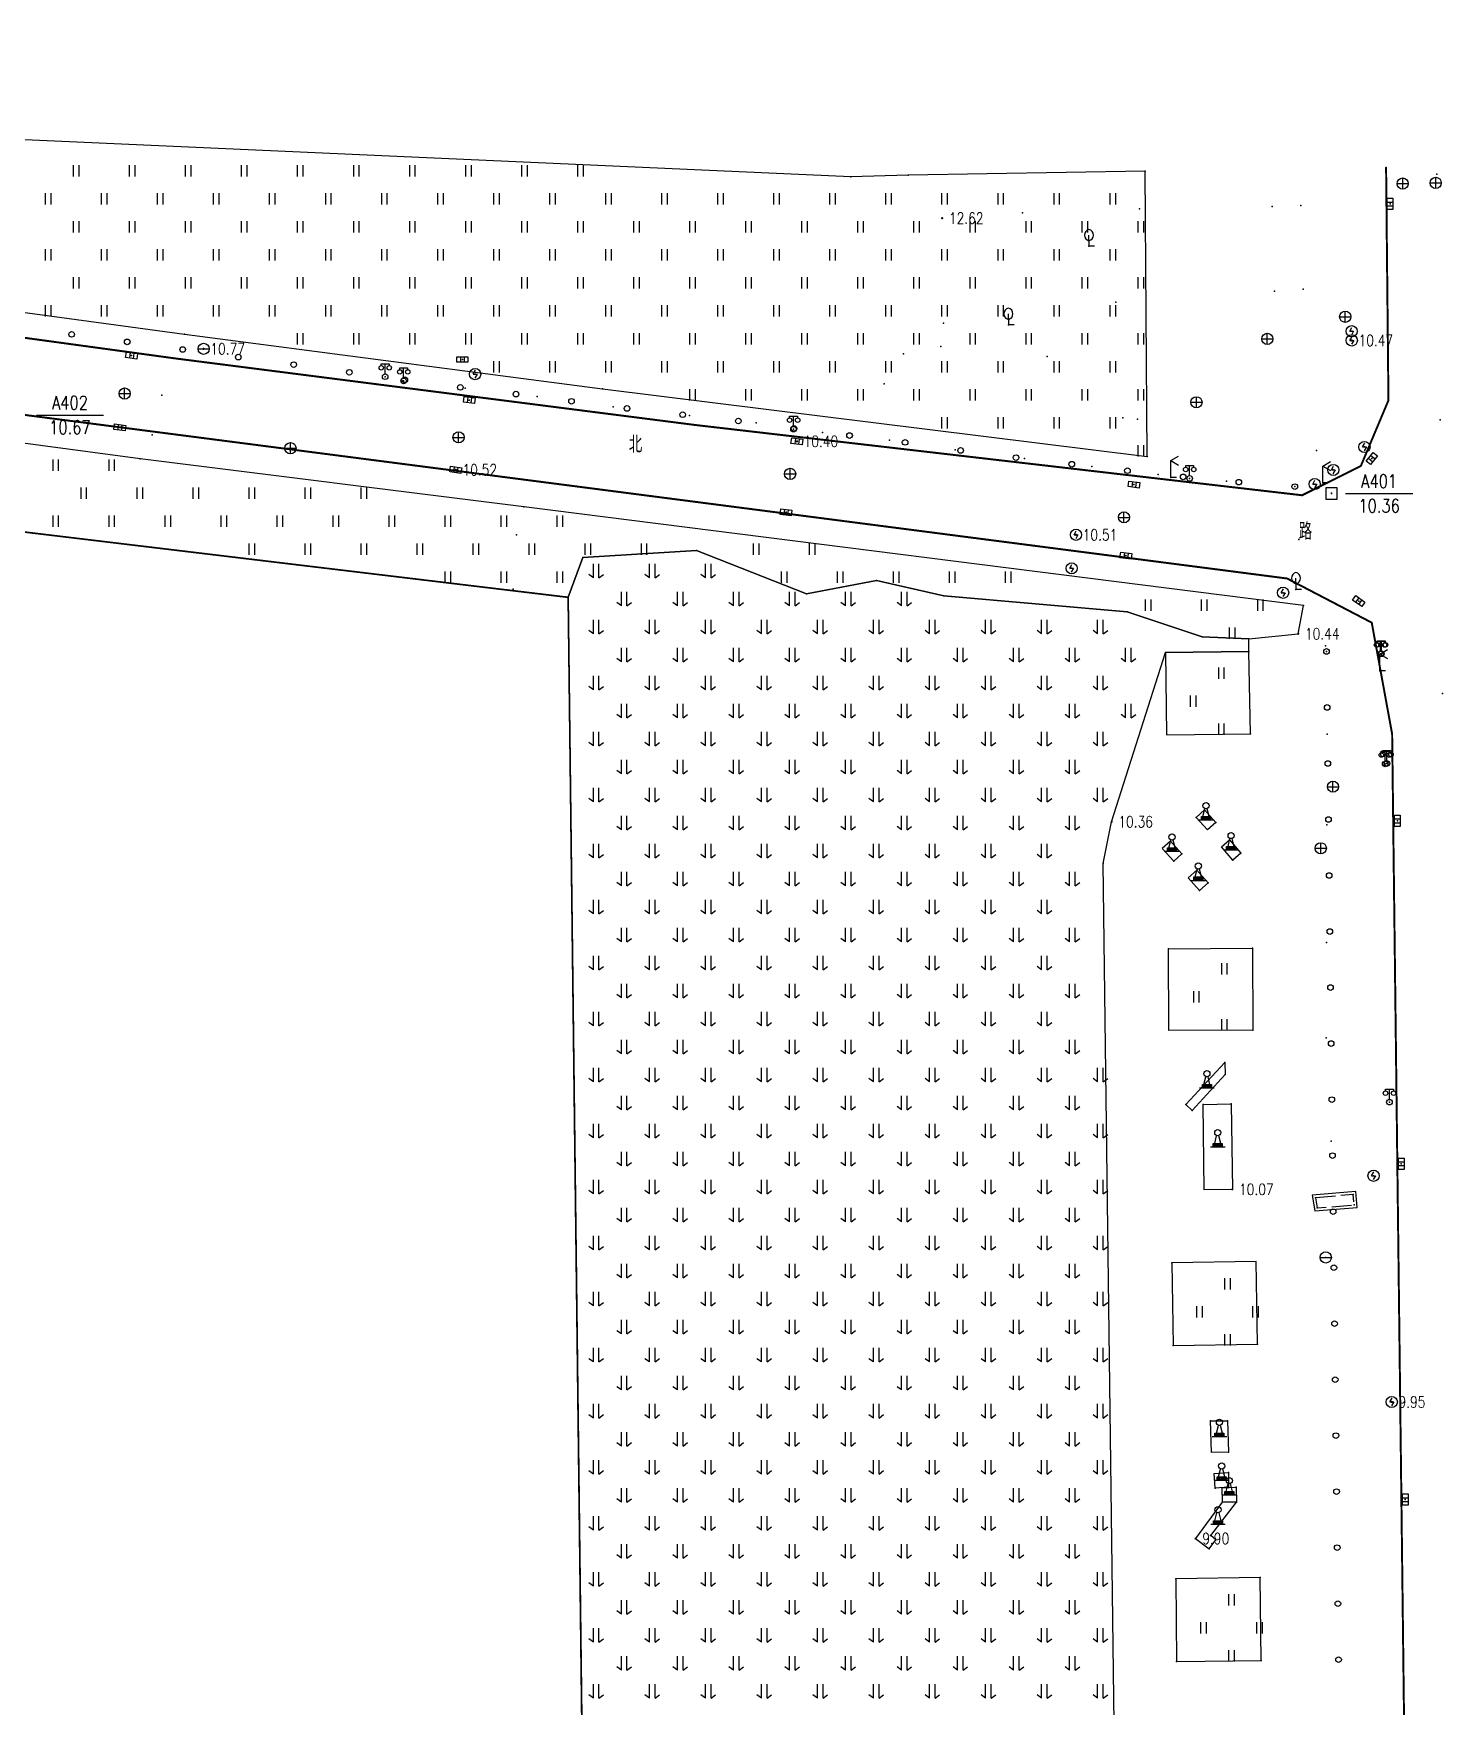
# Model space of a CAD drawing. Extents: x 940 to 2162, y 608 to 1562.
# Drawn here: x 1086.6 to 1212.4, y 1312.8 to 1462.2 of the extents above; entities that cross this region are included whole.
import ezdxf
from ezdxf.enums import TextEntityAlignment as Align

# ---------------------------------------------------------------- set-up
doc = ezdxf.new("R2010")
doc.units = 0
doc.header["$LTSCALE"] = 0.5
doc.header["$PDSIZE"] = 0.2
for name, pattern in [('7341', [2, 1e-10, 2]), ('7343', [2, 1e-10, 2]), ('X16', [4.5, 3.5, -1])]:
    doc.linetypes.add(name, pattern=pattern)
doc.layers.get('0').update_dxf_attribs({"linetype": 'CONTINUOUS'})
for name, color, linetype in [('DLDW', 11, 'CONTINUOUS'), ('DLSS', 4, 'CONTINUOUS'), ('GCD', 1, 'CONTINUOUS'), ('GXYZ', 2, 'CONTINUOUS'), ('JMD', 6, 'CONTINUOUS'), ('KZD', 1, 'CONTINUOUS'), ('ZBTZ', 3, 'CONTINUOUS'), ('ZDH', 1, 'CONTINUOUS')]:
    doc.layers.add(name, color=color, linetype=linetype)
doc.styles.add('HZ', font='rs.shx', dxfattribs={"width": 0.8, "bigfont": 'hztxt.shx'})
doc.linetypes.add('1161', pattern='A,0,[149,AAA.SHX,S=0.15,R=0,X=0,Y=0],-1.6', length=1.6)
doc.linetypes.add('443', pattern='A,5,[169,AAA.SHX,S=0.83,R=0,X=0,Y=0],5', length=10)

# ---------------------------------------------------------------- blocks, each defined once
blk = doc.blocks.new('gc097')
for p, q in [((-0.7, 2), (-0.7, 2.3)), ((-0.7, 2.3), (0.7, 2.3)), ((0, 0.5), (0, 2.3)), ((0.7, 2.3), (0.7, 2))]:
    blk.add_line(p, q)
for centre, radius in [((-0.7, 1.6), 0.4), ((0, 0), 0.5), ((0.73, 1.6), 0.4)]:
    blk.add_circle(centre, radius)
blk = doc.blocks.new('gc143')
for p, q in [((0, 1), (0, 2)), ((0, 1), (0, 0)), ((1, 0), (0, 0))]:
    blk.add_line(p, q)
for centre, start, end in [((0.225, 2), 102.68038, 257.31962), ((-0.225, 2), 282.68038, 77.31962)]:
    blk.add_arc(centre, 1.025, start, end)
blk = doc.blocks.new('gc052')
for p, q in [((0, 3), (1.39, 3.8)), ((0, 3), (1.39, 2.2)), ((0, 0), (0, 3)), ((1, 0), (0, 0))]:
    blk.add_line(p, q)
blk = doc.blocks.new('gc042')
blk.add_line((-1, 0), (1, 0))
blk.add_circle((0, 0), 1)
blk = doc.blocks.new('gc041')
for p, q in [((-1, 0.5), (1, 0.5)), ((-1, -0.5), (-1, 0.5)), ((-0.33, 0.5), (-0.33, -0.5)), ((0.33, 0.5), (0.33, -0.5)), ((1, 0.5), (1, -0.5)), ((1, -0.5), (-1, -0.5))]:
    blk.add_line(p, q)
blk = doc.blocks.new('gc043')
for p, q in [((-1, 0), (1, 0)), ((0, -1), (0, 1))]:
    blk.add_line(p, q)
blk.add_circle((0, 0), 1)
blk = doc.blocks.new('gc050')
for p, q in [((-0.35, 0), (0.05, 0.69)), ((-0.35, 0), (0.35, 0)), ((0.35, 0), (-0.06, -0.69))]:
    blk.add_line(p, q)
blk.add_circle((0, 0), 1)
blk = doc.blocks.new('gc170')
at = {"linetype": 'Continuous'}
blk.add_circle((0, 0), 0.5, dxfattribs=at)
blk = doc.blocks.new('GC200')
at = {"linetype": 'Continuous', "const_width": 0.2, "flags": 128}
blk.add_lwpolyline([(-0.1, 0, 1), (0.1, 0, 1)], format="xyb", close=True, dxfattribs=at)
blk = doc.blocks.new('gc323')
at = {"flags": 128}
for points in [[(-0.5, 0), (-0.5, 2)], [(0.5, 0), (0.5, 2)]]:
    blk.add_lwpolyline(points, dxfattribs=at)
blk = doc.blocks.new('gc212')
for p, q in [((-0.5, 0), (-1.31, 0.59)), ((-0.5, 0), (-0.5, 2.5)), ((0.5, 0), (0.5, 2.5)), ((0.5, 0), (1.3, 0.6))]:
    blk.add_line(p, q)
blk = doc.blocks.new('*U46')
at = {"linetype": 'Continuous'}
for points in [[(0, 0.3), (0.8, 0.6), (-0.8, 0.6)], [(0, 0.3), (-0.8, 0.6), (-0.8, 0)], [(0, 0.3), (-0.8, 0), (0.8, 0)], [(0, 0.3), (0.8, 0), (0.8, 0.6)]]:
    blk.add_solid(points, dxfattribs=at)
blk = doc.blocks.new('gc107')
for points in [[(-1.3, 0), (-0.8, 0), (0.8, 0), (1.3, 0)], [(-0.8, 0), (-0.8, 0.6), (0.8, 0.6), (0.8, 0)], [(-0.55, 0.6), (-0.2, 2)], [(0.55, 0.6), (0.2, 2)]]:
    blk.add_lwpolyline(points)
blk.add_circle((0, 2.55), 0.55)
at = {"linetype": 'Continuous'}
blk.add_blockref('*U46', (0, 0), dxfattribs=at)
blk = doc.blocks.new('gc261')
blk.add_lwpolyline([(-1, -1), (1, -1), (1, 1), (-1, 1)], close=True)
blk.add_point((0, 0))

msp = doc.modelspace()

# ---------------------------------------------------------------- linework, layer by layer
at = {"layer": 'DLDW', "linetype": 'Continuous', "flags": 128}
for points, elevation in [([(1190.38, 1392.21), (1191.12, 1392.88), (1192.12, 1391.74), (1191.37, 1391.09)], 10.33), ([(1188.37, 1388.3), (1189.1, 1388.97), (1188.08, 1390.09), (1187.35, 1389.42)], 9.46), ([(1193.34, 1390.22), (1194.37, 1389.02), (1193.65, 1388.4), (1192.62, 1389.59)], 10.3), ([(1191.45, 1386.36), (1190.68, 1385.68), (1189.67, 1386.82), (1190.44, 1387.5)], 10.27), ([(1192.92, 1370.32), (1192.95, 1369.26), (1190.01, 1366.05), (1189.44, 1366.59)], 10.14), ([(1190.99, 1366.58), (1193.5, 1366.63), (1193.6, 1359.01), (1191.1, 1358.97)], 10.11), ([(1191.65, 1338.35), (1193.17, 1338.34), (1193.25, 1335.56), (1191.73, 1335.52)], 9.95), ([(1193.25, 1333.74), (1193.27, 1332.43), (1192.08, 1332.35), (1191.98, 1333.65)], 9.93), ([(1192.7, 1332.37), (1193.95, 1332.43), (1193.96, 1331.1), (1192.71, 1331.09)], 9.95), ([(1193.96, 1331.1), (1192.7, 1331.1), (1190.32, 1327.84), (1191.53, 1326.91), (1192.14, 1327.74), (1191.67, 1328.1), (1193.96, 1331.1)], 9.91)]:
    msp.add_lwpolyline(points, close=True, dxfattribs=dict(at, elevation=elevation))
at = {"layer": 'DLSS', "linetype": 'Continuous', "const_width": 0.175, "flags": 128}
msp.add_lwpolyline([(975.39, 1453.44), (1020.8, 1443.92), (1099.29, 1433.17), (1145.69, 1427.23), (1199.83, 1420.96), (1205.07, 1423.58), (1207.53, 1429.43), (1207.32, 1450.23)], dxfattribs=at)
at = {"layer": 'DLSS', "linetype": 'Continuous', "const_width": 0.175, "elevation": 8.66, "flags": 128}
msp.add_lwpolyline([(1194.7, 1204.02), (1201.52, 1204.92), (1205.21, 1207.04), (1207.44, 1209.31), (1209.56, 1213.6), (1210.06, 1217.59), (1207.86, 1399.65), (1206.04, 1409.59), (1198.49, 1413.53), (1019.16, 1436.77), (975.6, 1446.48)], dxfattribs=at)
at = {"layer": 'GXYZ', "linetype": '7343', "elevation": 10.07, "flags": 128}
msp.add_lwpolyline([(1200.72, 1358.49), (1200.95, 1357.08), (1204.74, 1357.39), (1204.61, 1358.81)], close=True, dxfattribs=at)
at = {"layer": 'GXYZ', "linetype": '7341', "elevation": 10.07, "flags": 128}
msp.add_lwpolyline([(1200.72, 1358.49), (1200.95, 1357.08), (1204.74, 1357.39), (1204.61, 1358.81)], close=True, dxfattribs=at)
at = {"layer": 'GXYZ', "linetype": 'X16', "elevation": 10.07, "flags": 128}
msp.add_lwpolyline([(1201.01, 1358.26), (1201.16, 1357.35), (1204.46, 1357.62), (1204.38, 1358.54)], close=True, dxfattribs=at)
at = {"layer": 'JMD', "linetype": '443', "const_width": 0.15, "flags": 128}
msp.add_lwpolyline([(1018.61, 1422.27), (1081.65, 1415.28), (1081.96, 1418.14), (1134.33, 1411.85), (1135.6, 1306.95), (1135.12, 1302.93), (1134.5, 1295.97), (1134.46, 1294.15), (1134.38, 1289.02), (1013.46, 1281.42), (1013.74, 1298.84), (1014.26, 1308.48), (1011.58, 1356.14), (1013.26, 1381.34), (1018.61, 1422.27)], close=True, dxfattribs=at)
at = {"layer": 'KZD', "linetype": 'Continuous'}
for p, q in [((1086.87, 1428.12), (1092.87, 1428.12)), ((1203.7, 1421.12), (1209.7, 1421.12))]:
    msp.add_line(p, q, dxfattribs=at)
at = {"layer": 'ZBTZ', "linetype": '1161', "flags": 128}
msp.add_lwpolyline([(975.44, 1455.93), (1020.79, 1446.1), (1100.1, 1435.34), (1137.39, 1430.45), (1186.01, 1424.42), (1185.83, 1449.9), (1164.66, 1449.52), (1159.55, 1449.37), (1041.31, 1454.68), (1021.75, 1456.03), (999.78, 1459.04), (976.8, 1462.18)], close=True, dxfattribs=at)
for points, elevation in [([(1195.06, 1408.15), (1199.48, 1408.6), (1199.96, 1411.13), (1130.38, 1419.93), (1096.14, 1424.2), (1020.28, 1434.36), (1018.61, 1422.27), (1081.65, 1415.28), (1081.96, 1418.14), (1134.33, 1411.85), (1135.64, 1415.4), (1145.79, 1416.02), (1155.59, 1412.15), (1161.85, 1413.34), (1167.86, 1411.98), (1184.2, 1410.57), (1190.9, 1408.33)], 10.43), ([(1195.23, 1399.66), (1195.07, 1407.02), (1187.63, 1406.93), (1187.71, 1399.58)], 10.41), ([(1187.9, 1380.49), (1195.41, 1380.53), (1195.43, 1373.22), (1187.93, 1373.2)], 10.22), ([(1188.19, 1352.45), (1188.31, 1345.07), (1195.84, 1345.18), (1195.73, 1352.57)], 10.03), ([(1188.55, 1324.23), (1188.63, 1316.87), (1196.16, 1316.96), (1196.08, 1324.35)], 9.89)]:
    msp.add_lwpolyline(points, close=True, dxfattribs=dict(at, elevation=elevation))
at = {"layer": 'ZBTZ', "linetype": 'Continuous', "elevation": 10.43, "flags": 128}
msp.add_lwpolyline([(1195.06, 1408.15), (1190.9, 1408.33), (1184.2, 1410.57), (1167.86, 1411.98), (1161.85, 1413.34), (1155.59, 1412.15), (1145.79, 1416.02), (1135.64, 1415.4), (1134.33, 1411.85), (1135.6, 1306.95), (1151.52, 1304.44), (1156.92, 1303.17), (1166.73, 1299.69), (1183.32, 1286.1), (1183.08, 1308.97), (1182.08, 1388.1), (1182.83, 1391.82), (1187.63, 1406.93), (1195.07, 1407.02), (1195.06, 1408.15)], close=True, dxfattribs=at)
at = {"layer": 'ZDH', "linetype": 'Continuous'}
for p in [(1207.32, 1450.23, 10.33), (1159.55, 1449.37, 15.89), (1164.66, 1449.52, 14.06), (1185.83, 1449.9, 10.7), (1208.8, 1448.78, 10.35), (1211.75, 1448.84, 10.35), (1211.85, 1449.62, 10.38), (1167.71, 1445.69, 12.62), (1174.87, 1446.17, 10.92), (1185.31, 1446.52, 10.71), (1197.16, 1446.74, 10.5), (1199.7, 1446.82, 10.51), (1207.67, 1446.97, 10.32), (1180.8, 1443.18, 10.88), (1183.19, 1438.2, 10.76), (1197.35, 1439.19, 10.53), (1199.92, 1439.36, 10.49), (1203.67, 1436.89, 10.48), (1100.1, 1435.34, 10.77), (1167.82, 1436.33, 11.06), (1173.62, 1436.16, 11.55), (1204.25, 1435.6, 10.48), (1101.8, 1434.03, 10.77), (1167.59, 1434.23, 11.11), (1196.72, 1434.92, 10.56), (1204.26, 1434.78, 10.47), (1095.37, 1433.43, 10.61), (1099.29, 1433.17, 10.62), (1124.89, 1433.08, 10.66), (1164.24, 1433.57, 11.16), (1177.09, 1433.34, 10.77), (1118, 1431.54, 10.78), (1119.65, 1431.17, 10.69), (1126.03, 1431.77, 10.69), (1162.54, 1430.9, 10.56), (1094.75, 1430.04, 10.68), (1098.08, 1429.88, 10.68), (1125.13, 1430.53, 10.67), (1125.51, 1429.46, 10.51), (1131.57, 1429.77, 10.66), (1137.39, 1430.45, 10.62), (1190.4, 1429.26, 10.6), (1207.53, 1429.43, 10.31), (1138.35, 1428.85, 9.7), (1145.15, 1428.09, 9.56), (1183.84, 1427.88, 10.64), (1185.15, 1427.74, 10.57), (1212.14, 1427.7, 10.44), (1094.32, 1427.01, 10.61), (1097.22, 1426.34, 10.62), (1124.55, 1426.13, 10.56), (1145.69, 1427.23, 10.44), (1151.1, 1427.42, 10.6), (1154.44, 1426.86, 10.58), (1157.04, 1426.57, 9.64), (1109.55, 1425.16, 10.67), (1154.74, 1425.77, 10.4), (1163.02, 1425.88, 10.56), (1168.88, 1425.02, 10.57), (1201.12, 1424.97, 10.49), (1205.39, 1425.27, 10.36), (1096.14, 1424.2, 10.74), (1124.3, 1423.23, 10.52), (1175.05, 1424.23, 10.53), (1181.06, 1423.52, 10.55), (1186.01, 1424.42, 10.53), (1202.61, 1423.22, 10.51), (1205.07, 1423.58, 10.27), (1206.04, 1424.24, 10.31), (1154.14, 1422.87, 10.46), (1184.82, 1421.92, 10.37), (1186.99, 1422.82, 9.4), (1188.11, 1422.56, 10.59), (1189.79, 1422.46, 10.53), (1193.09, 1422.21, 10.54), (1199.17, 1421.73, 10.55), (1200.95, 1421.96, 10.52), (1201.67, 1422.07, 10.52), (1199.83, 1420.96, 10.37), (1202.45, 1421.14, -20.46), (1202.45, 1421.12, 10.35), (1130.38, 1419.93, 10.64), (1153.77, 1419.44, 10.41), (1183.93, 1418.99, 10.39), (1129.72, 1417.42, 10.85), (1179.65, 1417.43, 10.51), (1145.79, 1416.02, 10.75), (1199.52, 1417, 10.38), (1135.64, 1415.4, 11.15), (1179.26, 1414.44, 10.54), (1184.1, 1415.57, 10.34), (1161.85, 1413.34, 10.91), (1198.49, 1413.53, 10.32), (1129.41, 1412.58, 11.35), (1134.33, 1411.85, 11.23), (1155.59, 1412.15, 11.12), (1167.86, 1411.98, 11.11), (1198.13, 1412.26, 10.49), (1199.28, 1412.56, 10.45), (1204.88, 1411.52, 10.3), (1184.2, 1410.57, 10.61), (1199.96, 1411.13, 10.43), (1190.9, 1408.33, 10.48), (1199.48, 1408.6, 10.44), (1206.04, 1409.59, 10.32), (1187.63, 1406.93, 10.48), (1195.06, 1408.15, 10.48), (1195.07, 1407.02, 10.47), (1201.92, 1407.52, 10.45), (1202, 1407.02, 10.46), (1206.82, 1406.8, 10.44), (1206.9, 1406.81, 10.43), (1206.76, 1405.28, 10.44), (1212.36, 1403.27, 10.34), (1195.23, 1399.66, 10.41), (1202.06, 1399.63, 10.36), (1207.86, 1399.65, 10.23), (1207.24, 1396.98, 10.32), (1207.39, 1397.02, 10.35), (1202.58, 1394.95, 10.45), (1182.83, 1391.82, 10.36), (1190.38, 1392.21, 10.33), (1191.12, 1392.88, 10.34), (1208.33, 1391.9, 10.14), (1192.12, 1391.74, 10.32), (1202.03, 1391.53, 10.32), (1189.1, 1388.97, 10.3), (1193.34, 1390.22, 10.3), (1194.37, 1389.02, 10.27), (1201.49, 1389.45, 10.32), (1182.08, 1388.1, 10.3), (1188.37, 1388.3, 9.46), (1193.65, 1388.4, 10.27), (1191.45, 1386.36, 10.27), (1190.68, 1385.68, 10.27), (1187.9, 1380.49, 10.22), (1195.41, 1380.53, 10.21), (1202.01, 1381.05, 10.25), (1195.43, 1373.22, 10.19), (1201.98, 1372.54, 10.2), (1192.92, 1370.32, 10.14), (1192.95, 1369.26, 10.12), (1189.44, 1366.59, 10.09), (1190.99, 1366.58, 10.11), (1193.5, 1366.63, 10.12), (1207.62, 1366.79, 10.08), (1190.01, 1366.05, 10.09), (1202.41, 1363.32, 10.11), (1208.67, 1361.29, 9.94), (1193.6, 1359.01, 10.07), (1206.2, 1360.22, 10.09), (1201.01, 1358.26, 10.07), (1204.38, 1358.54, 10.05), (1204.46, 1357.62, 10.03), (1201.16, 1357.35, 10.06), (1188.19, 1352.45, 10.03), (1201.94, 1352.93, 10.05), (1188.31, 1345.07, 10.01), (1195.84, 1345.18, 9.99), (1207.83, 1340.03, 9.95), (1191.65, 1338.35, 9.95), (1193.17, 1338.34, 9.96), (1193.25, 1335.56, 9.94), (1193.25, 1333.74, 9.93), (1192.08, 1332.35, 9.91), (1192.7, 1332.37, 9.95), (1193.27, 1332.43, 9.94), (1193.95, 1332.43, 9.92), (1193.96, 1331.1, 9.91), (1209.03, 1331.32, 9.73), (1190.32, 1327.84, 9.9), (1191.66, 1328.11, 9.88), (1191.67, 1328.1, 9.88), (1192.14, 1327.74, 9.9), (1191.53, 1326.91, 9.9), (1188.55, 1324.23, 9.89), (1196.08, 1324.35, 9.89), (1188.63, 1316.87, 9.87), (1196.16, 1316.96, 9.88)]:
    msp.add_point(p, dxfattribs=at)

# ---------------------------------------------------------------- block references
at = {"layer": 'DLDW', "linetype": 'Continuous', "xscale": 0.5, "yscale": 0.5}
for name, p in [('gc097', (1118, 1431.54, 10.78)), ('gc097', (1119.65, 1431.17, 10.69)), ('gc097', (1154.44, 1426.86, 10.58)), ('gc097', (1189.79, 1422.46, 10.53)), ('gc097', (1206.82, 1406.8, 10.44)), ('gc097', (1206.9, 1406.81, 10.43)), ('gc097', (1207.24, 1396.98, 10.32)), ('gc097', (1207.39, 1397.02, 10.35)), ('gc107', (1191.25, 1391.98)), ('gc107', (1188.22, 1389.19)), ('gc107', (1193.49, 1389.31)), ('gc107', (1190.56, 1386.59)), ('gc107', (1191.33, 1368.06)), ('gc097', (1207.62, 1366.79, 10.08)), ('gc107', (1192.3, 1362.8)), ('gc107', (1192.45, 1336.94)), ('gc107', (1192.65, 1333.04)), ('gc107', (1193.33, 1331.74)), ('gc107', (1192.32, 1329.13))]:
    msp.add_blockref(name, p, dxfattribs=at)
at = {"layer": 'DLSS', "linetype": 'Continuous', "xscale": 0.5, "yscale": 0.5}
for p in [(1188.11, 1422.56, 10.59), (1201.67, 1422.07, 10.52), (1206.76, 1405.28, 10.44)]:
    msp.add_blockref('gc052', p, dxfattribs=at)
at = {"layer": 'GCD', "linetype": 'Continuous'}
ref = msp.add_blockref('GC200', (1167.71, 1445.69, 12.62), dxfattribs=dict(at, xscale=0.5, yscale=0.5, zscale=0.5))
ref.add_attrib('height', '12.62', dxfattribs={"linetype": 'Continuous', "height": 1, "style": 'HZ', "width": 0.8}).set_placement((1168.31, 1445.69, 12.62), align=Align.MIDDLE_LEFT)
ref = msp.add_blockref('GC200', (1204.26, 1434.78, 10.47), dxfattribs=dict(at, xscale=0.5, yscale=0.5, zscale=0.5))
ref.add_attrib('height', '10.47', dxfattribs={"linetype": 'Continuous', "height": 1, "style": 'HZ', "width": 0.8}).set_placement((1204.86, 1434.78, 10.47), align=Align.MIDDLE_LEFT)
ref = msp.add_blockref('GC200', (1101.8, 1434.03, 10.77), dxfattribs=dict(at, xscale=0.5, yscale=0.5, zscale=0.5))
ref.add_attrib('height', '10.77', dxfattribs={"linetype": 'Continuous', "height": 1, "style": 'HZ', "width": 0.8}).set_placement((1102.4, 1434.03, 10.77), align=Align.MIDDLE_LEFT)
ref = msp.add_blockref('GC200', (1154.74, 1425.77, 10.4), dxfattribs=dict(at, xscale=0.5, yscale=0.5, zscale=0.5))
ref.add_attrib('height', '10.40', dxfattribs={"linetype": 'Continuous', "height": 1, "style": 'HZ', "width": 0.8}).set_placement((1155.34, 1425.77, 10.4), align=Align.MIDDLE_LEFT)
ref = msp.add_blockref('GC200', (1124.3, 1423.23, 10.52), dxfattribs=dict(at, xscale=0.5, yscale=0.5, zscale=0.5))
ref.add_attrib('height', '10.52', dxfattribs={"linetype": 'Continuous', "height": 1, "style": 'HZ', "width": 0.8}).set_placement((1124.9, 1423.23, 10.52), align=Align.MIDDLE_LEFT)
ref = msp.add_blockref('GC200', (1179.65, 1417.43, 10.51), dxfattribs=dict(at, xscale=0.5, yscale=0.5, zscale=0.5))
ref.add_attrib('height', '10.51', dxfattribs={"linetype": 'Continuous', "height": 1, "style": 'HZ', "width": 0.8}).set_placement((1180.25, 1417.43, 10.51), align=Align.MIDDLE_LEFT)
ref = msp.add_blockref('GC200', (1199.48, 1408.6, 10.44), dxfattribs=dict(at, xscale=0.5, yscale=0.5, zscale=0.5))
ref.add_attrib('height', '10.44', dxfattribs={"linetype": 'Continuous', "height": 1, "style": 'HZ', "width": 0.8}).set_placement((1200.08, 1408.6, 10.44), align=Align.MIDDLE_LEFT)
ref = msp.add_blockref('GC200', (1182.83, 1391.82, 10.36), dxfattribs=dict(at, xscale=0.5, yscale=0.5, zscale=0.5))
ref.add_attrib('height', '10.36', dxfattribs={"linetype": 'Continuous', "height": 1, "style": 'HZ', "width": 0.8}).set_placement((1183.43, 1391.82, 10.36), align=Align.MIDDLE_LEFT)
ref = msp.add_blockref('GC200', (1193.6, 1359.01, 10.07), dxfattribs=dict(at, xscale=0.5, yscale=0.5, zscale=0.5))
ref.add_attrib('height', '10.07', dxfattribs={"linetype": 'Continuous', "height": 1, "style": 'HZ', "width": 0.8}).set_placement((1194.2, 1359.01, 10.07), align=Align.MIDDLE_LEFT)
ref = msp.add_blockref('GC200', (1207.83, 1340.03, 9.95), dxfattribs=dict(at, xscale=0.5, yscale=0.5, zscale=0.5))
ref.add_attrib('height', '9.95', dxfattribs={"linetype": 'Continuous', "height": 1, "style": 'HZ', "width": 0.8}).set_placement((1208.43, 1340.03, 9.95), align=Align.MIDDLE_LEFT)
ref = msp.add_blockref('GC200', (1190.32, 1327.84, 9.9), dxfattribs=dict(at, xscale=0.5, yscale=0.5, zscale=0.5))
ref.add_attrib('height', '9.90', dxfattribs={"linetype": 'Continuous', "height": 1, "style": 'HZ', "width": 0.8}).set_placement((1190.92, 1327.84, 9.9), align=Align.MIDDLE_LEFT)
at = {"layer": 'GXYZ', "linetype": 'Continuous', "xscale": 0.5, "yscale": 0.5}
for name, p in [('gc043', (1208.8, 1448.78, 10.35)), ('gc043', (1211.75, 1448.84, 10.35)), ('gc043', (1203.67, 1436.89, 10.48)), ('gc043', (1196.72, 1434.92, 10.56)), ('gc050', (1204.25, 1435.6, 10.48)), ('gc050', (1204.26, 1434.78, 10.47)), ('gc042', (1101.8, 1434.03, 10.77)), ('gc041', (1124.89, 1433.08, 10.66)), ('gc050', (1126.03, 1431.77, 10.69)), ('gc043', (1094.75, 1430.04, 10.68)), ('gc043', (1190.4, 1429.26, 10.6)), ('gc043', (1124.55, 1426.13, 10.56)), ('gc043', (1109.55, 1425.16, 10.67)), ('gc050', (1205.39, 1425.27, 10.36)), ('gc043', (1154.14, 1422.87, 10.46)), ('gc050', (1202.61, 1423.22, 10.51)), ('gc050', (1200.95, 1421.96, 10.52)), ('gc043', (1183.93, 1418.99, 10.39)), ('gc050', (1179.65, 1417.43, 10.51)), ('gc050', (1179.26, 1414.44, 10.54)), ('gc050', (1198.13, 1412.26, 10.49)), ('gc043', (1202.58, 1394.95, 10.45)), ('gc043', (1201.49, 1389.45, 10.32)), ('gc050', (1206.2, 1360.22, 10.09)), ('gc042', (1201.94, 1352.93, 10.05)), ('gc050', (1207.83, 1340.03, 9.95))]:
    msp.add_blockref(name, p, dxfattribs=at)
at = {"layer": 'GXYZ', "linetype": 'Continuous'}
for p, xscale, yscale, rotation in [((1207.67, 1446.97, 10.32), 0.5, 0.5, 90), ((1095.37, 1433.43, 10.61), 0.5000000000000068, 0.5000000000000068, 352.4825611762869), ((1125.51, 1429.46, 10.51), 0.5000000000000068, 0.5000000000000068, 352.4825611762869), ((1094.32, 1427.01, 10.61), 0.5000000000000068, 0.5000000000000068, 352.4825611762869), ((1154.74, 1425.77, 10.4), 0.5000000000000068, 0.5000000000000068, 352.4825611762869), ((1206.04, 1424.24, 10.31), 0.4999999999999409, 0.4999999999999217, 51.8435761895675), ((1124.3, 1423.23, 10.52), 0.5000000000000068, 0.5000000000000068, 352.4825611762869), ((1184.82, 1421.92, 10.37), 0.5000000000000068, 0.5000000000000068, 352.4825611762869), ((1153.77, 1419.44, 10.41), 0.5000000000000068, 0.5000000000000068, 352.4825611762869), ((1184.1, 1415.57, 10.34), 0.5000000000000068, 0.5000000000000068, 352.4825611762869), ((1204.88, 1411.52, 10.3), 0.4999999999999275, 0.4999999999999275, 324.4330187538592), ((1208.33, 1391.9, 10.14), 0.5, 0.5, 90), ((1208.67, 1361.29, 9.94), 0.5, 0.5, 90), ((1209.03, 1331.32, 9.73), 0.5, 0.5, 90)]:
    msp.add_blockref('gc041', p, dxfattribs=dict(at, xscale=xscale, yscale=yscale, rotation=rotation))
at = {"layer": 'KZD', "linetype": 'Continuous', "xscale": 0.5, "yscale": 0.5}
msp.add_blockref('gc261', (1202.45, 1421.12, 10.36), dxfattribs=at)
at = {"layer": 'ZBTZ', "linetype": 'Continuous', "xscale": 0.5, "yscale": 0.5}
for name, p in [('gc323', (1090.44, 1449.42)), ('gc323', (1095.44, 1449.42)), ('gc323', (1100.44, 1449.42)), ('gc323', (1105.44, 1449.42)), ('gc323', (1110.44, 1449.42)), ('gc323', (1115.44, 1449.42)), ('gc323', (1120.44, 1449.42)), ('gc323', (1125.44, 1449.42)), ('gc323', (1130.44, 1449.42)), ('gc323', (1135.44, 1449.42)), ('gc323', (1087.94, 1446.92)), ('gc323', (1092.94, 1446.92)), ('gc323', (1097.94, 1446.92)), ('gc323', (1102.94, 1446.92)), ('gc323', (1107.94, 1446.92)), ('gc323', (1112.94, 1446.92)), ('gc323', (1117.94, 1446.92)), ('gc323', (1122.94, 1446.92)), ('gc323', (1127.94, 1446.92)), ('gc323', (1132.94, 1446.92)), ('gc323', (1137.94, 1446.92)), ('gc323', (1142.94, 1446.92)), ('gc323', (1147.94, 1446.92)), ('gc323', (1152.94, 1446.92)), ('gc323', (1157.94, 1446.92)), ('gc323', (1162.94, 1446.92)), ('gc323', (1167.94, 1446.92)), ('gc323', (1172.94, 1446.92)), ('gc323', (1177.94, 1446.92)), ('gc323', (1182.94, 1446.92)), ('gc323', (1090.44, 1444.42)), ('gc323', (1095.44, 1444.42)), ('gc323', (1100.44, 1444.42)), ('gc323', (1105.44, 1444.42)), ('gc323', (1110.44, 1444.42)), ('gc323', (1115.44, 1444.42)), ('gc323', (1120.44, 1444.42)), ('gc323', (1125.44, 1444.42)), ('gc323', (1130.44, 1444.42)), ('gc323', (1135.44, 1444.42)), ('gc323', (1140.44, 1444.42)), ('gc323', (1145.44, 1444.42)), ('gc323', (1150.44, 1444.42)), ('gc323', (1155.44, 1444.42)), ('gc323', (1160.44, 1444.42)), ('gc323', (1165.44, 1444.42)), ('gc323', (1170.44, 1444.42)), ('gc323', (1175.44, 1444.42)), ('gc323', (1180.44, 1444.42)), ('gc143', (1180.8, 1443.18, 10.88)), ('gc323', (1185.44, 1444.42)), ('gc323', (1087.94, 1441.92)), ('gc323', (1092.94, 1441.92)), ('gc323', (1097.94, 1441.92)), ('gc323', (1102.94, 1441.92)), ('gc323', (1107.94, 1441.92)), ('gc323', (1112.94, 1441.92)), ('gc323', (1117.94, 1441.92)), ('gc323', (1122.94, 1441.92)), ('gc323', (1127.94, 1441.92)), ('gc323', (1132.94, 1441.92)), ('gc323', (1137.94, 1441.92)), ('gc323', (1142.94, 1441.92)), ('gc323', (1147.94, 1441.92)), ('gc323', (1152.94, 1441.92)), ('gc323', (1157.94, 1441.92)), ('gc323', (1162.94, 1441.92)), ('gc323', (1167.94, 1441.92)), ('gc323', (1172.94, 1441.92)), ('gc323', (1177.94, 1441.92)), ('gc323', (1182.94, 1441.92)), ('gc323', (1090.44, 1439.42)), ('gc323', (1095.44, 1439.42)), ('gc323', (1100.44, 1439.42)), ('gc323', (1105.44, 1439.42)), ('gc323', (1110.44, 1439.42)), ('gc323', (1115.44, 1439.42)), ('gc323', (1120.44, 1439.42)), ('gc323', (1125.44, 1439.42)), ('gc323', (1130.44, 1439.42)), ('gc323', (1135.44, 1439.42)), ('gc323', (1140.44, 1439.42)), ('gc323', (1145.44, 1439.42)), ('gc323', (1150.44, 1439.42)), ('gc323', (1155.44, 1439.42)), ('gc323', (1160.44, 1439.42)), ('gc323', (1165.44, 1439.42)), ('gc323', (1170.44, 1439.42)), ('gc323', (1175.44, 1439.42)), ('gc323', (1180.44, 1439.42)), ('gc323', (1185.44, 1439.42)), ('gc323', (1087.94, 1436.92)), ('gc323', (1092.94, 1436.92)), ('gc323', (1097.94, 1436.92)), ('gc323', (1102.94, 1436.92)), ('gc323', (1107.94, 1436.92)), ('gc323', (1112.94, 1436.92)), ('gc323', (1117.94, 1436.92)), ('gc323', (1122.94, 1436.92)), ('gc323', (1127.94, 1436.92)), ('gc323', (1132.94, 1436.92)), ('gc323', (1137.94, 1436.92)), ('gc323', (1142.94, 1436.92)), ('gc323', (1147.94, 1436.92)), ('gc323', (1152.94, 1436.92)), ('gc323', (1157.94, 1436.92)), ('gc323', (1162.94, 1436.92)), ('gc323', (1167.94, 1436.92)), ('gc323', (1172.94, 1436.92)), ('gc143', (1173.62, 1436.16, 11.55)), ('gc323', (1177.94, 1436.92)), ('gc323', (1182.94, 1436.92)), ('gc323', (1110.44, 1434.42)), ('gc323', (1115.44, 1434.42)), ('gc323', (1120.44, 1434.42)), ('gc323', (1125.44, 1434.42)), ('gc323', (1130.44, 1434.42)), ('gc323', (1135.44, 1434.42)), ('gc323', (1140.44, 1434.42)), ('gc323', (1145.44, 1434.42)), ('gc323', (1150.44, 1434.42)), ('gc323', (1155.44, 1434.42)), ('gc323', (1160.44, 1434.42)), ('gc323', (1165.44, 1434.42)), ('gc323', (1170.44, 1434.42)), ('gc323', (1175.44, 1434.42)), ('gc323', (1180.44, 1434.42)), ('gc323', (1185.44, 1434.42)), ('gc323', (1127.94, 1431.92)), ('gc323', (1132.94, 1431.92)), ('gc323', (1137.94, 1431.92)), ('gc323', (1142.94, 1431.92)), ('gc323', (1147.94, 1431.92)), ('gc323', (1152.94, 1431.92)), ('gc323', (1157.94, 1431.92)), ('gc323', (1162.94, 1431.92)), ('gc323', (1167.94, 1431.92)), ('gc323', (1172.94, 1431.92)), ('gc323', (1177.94, 1431.92)), ('gc323', (1182.94, 1431.92)), ('gc323', (1145.44, 1429.42)), ('gc323', (1150.44, 1429.42)), ('gc323', (1155.44, 1429.42)), ('gc323', (1160.44, 1429.42)), ('gc323', (1165.44, 1429.42)), ('gc323', (1170.44, 1429.42)), ('gc323', (1175.44, 1429.42)), ('gc323', (1180.44, 1429.42)), ('gc323', (1185.44, 1429.42)), ('gc323', (1167.94, 1426.92)), ('gc323', (1172.94, 1426.92)), ('gc323', (1177.94, 1426.92)), ('gc323', (1182.94, 1426.92)), ('gc323', (1185.44, 1424.42)), ('gc323', (1088.61, 1423.15)), ('gc323', (1093.61, 1423.15)), ('gc323', (1091.11, 1420.65)), ('gc323', (1096.11, 1420.65)), ('gc323', (1101.11, 1420.65)), ('gc323', (1106.11, 1420.65)), ('gc323', (1111.11, 1420.65)), ('gc323', (1116.11, 1420.65)), ('gc323', (1088.61, 1418.15)), ('gc323', (1093.61, 1418.15)), ('gc323', (1098.61, 1418.15)), ('gc323', (1103.61, 1418.15)), ('gc323', (1108.61, 1418.15)), ('gc323', (1113.61, 1418.15)), ('gc323', (1118.61, 1418.15)), ('gc323', (1123.61, 1418.15)), ('gc323', (1128.61, 1418.15)), ('gc323', (1133.61, 1418.15)), ('gc323', (1106.11, 1415.65)), ('gc323', (1111.11, 1415.65)), ('gc323', (1116.11, 1415.65)), ('gc323', (1121.11, 1415.65)), ('gc323', (1126.11, 1415.65)), ('gc323', (1131.11, 1415.65)), ('gc323', (1136.11, 1415.65)), ('gc323', (1141.11, 1415.65)), ('gc323', (1151.11, 1415.65)), ('gc323', (1156.11, 1415.65)), ('gc212', (1136.83, 1413.6)), ('gc212', (1141.83, 1413.6)), ('gc212', (1146.83, 1413.6)), ('gc323', (1123.61, 1413.15)), ('gc323', (1128.61, 1413.15)), ('gc323', (1133.61, 1413.15)), ('gc323', (1153.61, 1413.15)), ('gc323', (1158.61, 1413.15)), ('gc323', (1163.61, 1413.15)), ('gc323', (1168.61, 1413.15)), ('gc323', (1173.61, 1413.15)), ('gc143', (1199.28, 1412.56, 10.45)), ('gc212', (1139.33, 1411.1)), ('gc212', (1144.33, 1411.1)), ('gc212', (1149.33, 1411.1)), ('gc212', (1154.33, 1411.1)), ('gc212', (1159.33, 1411.1)), ('gc212', (1164.33, 1411.1)), ('gc323', (1186.11, 1410.65)), ('gc323', (1191.11, 1410.65)), ('gc323', (1196.11, 1410.65)), ('gc212', (1136.83, 1408.6)), ('gc212', (1141.83, 1408.6)), ('gc212', (1146.83, 1408.6)), ('gc212', (1151.83, 1408.6)), ('gc212', (1156.83, 1408.6)), ('gc212', (1161.83, 1408.6)), ('gc212', (1166.83, 1408.6)), ('gc212', (1171.83, 1408.6)), ('gc212', (1176.83, 1408.6)), ('gc212', (1181.83, 1408.6)), ('gc323', (1193.61, 1408.15)), ('gc212', (1139.33, 1406.1)), ('gc212', (1144.33, 1406.1)), ('gc212', (1149.33, 1406.1)), ('gc212', (1154.33, 1406.1)), ('gc212', (1159.33, 1406.1)), ('gc212', (1164.33, 1406.1)), ('gc212', (1169.33, 1406.1)), ('gc212', (1174.33, 1406.1)), ('gc212', (1179.33, 1406.1)), ('gc212', (1184.33, 1406.1)), ('gc323', (1192.63, 1404.58)), ('gc212', (1136.83, 1403.6)), ('gc212', (1141.83, 1403.6)), ('gc212', (1146.83, 1403.6)), ('gc212', (1151.83, 1403.6)), ('gc212', (1156.83, 1403.6)), ('gc212', (1161.83, 1403.6)), ('gc212', (1166.83, 1403.6)), ('gc212', (1171.83, 1403.6)), ('gc212', (1176.83, 1403.6)), ('gc212', (1181.83, 1403.6)), ('gc212', (1139.33, 1401.1)), ('gc212', (1144.33, 1401.1)), ('gc212', (1149.33, 1401.1)), ('gc212', (1154.33, 1401.1)), ('gc212', (1159.33, 1401.1)), ('gc212', (1164.33, 1401.1)), ('gc212', (1169.33, 1401.1)), ('gc212', (1174.33, 1401.1)), ('gc212', (1179.33, 1401.1)), ('gc212', (1184.33, 1401.1)), ('gc323', (1190.13, 1402.08)), ('gc212', (1136.83, 1398.6)), ('gc212', (1141.83, 1398.6)), ('gc212', (1146.83, 1398.6)), ('gc212', (1151.83, 1398.6)), ('gc212', (1156.83, 1398.6)), ('gc212', (1161.83, 1398.6)), ('gc212', (1166.83, 1398.6)), ('gc212', (1171.83, 1398.6)), ('gc212', (1176.83, 1398.6)), ('gc212', (1181.83, 1398.6)), ('gc323', (1192.63, 1399.58)), ('gc212', (1139.33, 1396.1)), ('gc212', (1144.33, 1396.1)), ('gc212', (1149.33, 1396.1)), ('gc212', (1154.33, 1396.1)), ('gc212', (1159.33, 1396.1)), ('gc212', (1164.33, 1396.1)), ('gc212', (1169.33, 1396.1)), ('gc212', (1174.33, 1396.1)), ('gc212', (1179.33, 1396.1)), ('gc212', (1136.83, 1393.6)), ('gc212', (1141.83, 1393.6)), ('gc212', (1146.83, 1393.6)), ('gc212', (1151.83, 1393.6)), ('gc212', (1156.83, 1393.6)), ('gc212', (1161.83, 1393.6)), ('gc212', (1166.83, 1393.6)), ('gc212', (1171.83, 1393.6)), ('gc212', (1176.83, 1393.6)), ('gc212', (1181.83, 1393.6)), ('gc212', (1139.33, 1391.1)), ('gc212', (1144.33, 1391.1)), ('gc212', (1149.33, 1391.1)), ('gc212', (1154.33, 1391.1)), ('gc212', (1159.33, 1391.1)), ('gc212', (1164.33, 1391.1)), ('gc212', (1169.33, 1391.1)), ('gc212', (1174.33, 1391.1)), ('gc212', (1179.33, 1391.1)), ('gc212', (1136.83, 1388.6)), ('gc212', (1141.83, 1388.6)), ('gc212', (1146.83, 1388.6)), ('gc212', (1151.83, 1388.6)), ('gc212', (1156.83, 1388.6)), ('gc212', (1161.83, 1388.6)), ('gc212', (1166.83, 1388.6)), ('gc212', (1171.83, 1388.6)), ('gc212', (1176.83, 1388.6)), ('gc212', (1139.33, 1386.1)), ('gc212', (1144.33, 1386.1)), ('gc212', (1149.33, 1386.1)), ('gc212', (1154.33, 1386.1)), ('gc212', (1159.33, 1386.1)), ('gc212', (1164.33, 1386.1)), ('gc212', (1169.33, 1386.1)), ('gc212', (1174.33, 1386.1)), ('gc212', (1179.33, 1386.1)), ('gc212', (1136.83, 1383.6)), ('gc212', (1141.83, 1383.6)), ('gc212', (1146.83, 1383.6)), ('gc212', (1151.83, 1383.6)), ('gc212', (1156.83, 1383.6)), ('gc212', (1161.83, 1383.6)), ('gc212', (1166.83, 1383.6)), ('gc212', (1171.83, 1383.6)), ('gc212', (1176.83, 1383.6)), ('gc212', (1139.33, 1381.1)), ('gc212', (1144.33, 1381.1)), ('gc212', (1149.33, 1381.1)), ('gc212', (1154.33, 1381.1)), ('gc212', (1159.33, 1381.1)), ('gc212', (1164.33, 1381.1)), ('gc212', (1169.33, 1381.1)), ('gc212', (1174.33, 1381.1)), ('gc212', (1179.33, 1381.1)), ('gc212', (1136.83, 1378.6)), ('gc212', (1141.83, 1378.6)), ('gc212', (1146.83, 1378.6)), ('gc212', (1151.83, 1378.6)), ('gc212', (1156.83, 1378.6)), ('gc212', (1161.83, 1378.6)), ('gc212', (1166.83, 1378.6)), ('gc212', (1171.83, 1378.6)), ('gc212', (1176.83, 1378.6)), ('gc323', (1192.9, 1378.2)), ('gc212', (1139.33, 1376.1)), ('gc212', (1144.33, 1376.1)), ('gc212', (1149.33, 1376.1)), ('gc212', (1154.33, 1376.1)), ('gc212', (1159.33, 1376.1)), ('gc212', (1164.33, 1376.1)), ('gc212', (1169.33, 1376.1)), ('gc212', (1174.33, 1376.1)), ('gc212', (1179.33, 1376.1)), ('gc323', (1190.4, 1375.7)), ('gc212', (1136.83, 1373.6)), ('gc212', (1141.83, 1373.6)), ('gc212', (1146.83, 1373.6)), ('gc212', (1151.83, 1373.6)), ('gc212', (1156.83, 1373.6)), ('gc212', (1161.83, 1373.6)), ('gc212', (1166.83, 1373.6)), ('gc212', (1171.83, 1373.6)), ('gc212', (1176.83, 1373.6)), ('gc323', (1192.9, 1373.2)), ('gc212', (1139.33, 1371.1)), ('gc212', (1144.33, 1371.1)), ('gc212', (1149.33, 1371.1)), ('gc212', (1154.33, 1371.1)), ('gc212', (1159.33, 1371.1)), ('gc212', (1164.33, 1371.1)), ('gc212', (1169.33, 1371.1)), ('gc212', (1174.33, 1371.1)), ('gc212', (1179.33, 1371.1)), ('gc212', (1136.83, 1368.6)), ('gc212', (1141.83, 1368.6)), ('gc212', (1146.83, 1368.6)), ('gc212', (1151.83, 1368.6)), ('gc212', (1156.83, 1368.6)), ('gc212', (1161.83, 1368.6)), ('gc212', (1166.83, 1368.6)), ('gc212', (1171.83, 1368.6)), ('gc212', (1176.83, 1368.6)), ('gc212', (1181.83, 1368.6)), ('gc212', (1139.33, 1366.1)), ('gc212', (1144.33, 1366.1)), ('gc212', (1149.33, 1366.1)), ('gc212', (1154.33, 1366.1)), ('gc212', (1159.33, 1366.1)), ('gc212', (1164.33, 1366.1)), ('gc212', (1169.33, 1366.1)), ('gc212', (1174.33, 1366.1)), ('gc212', (1179.33, 1366.1)), ('gc212', (1136.83, 1363.6)), ('gc212', (1141.83, 1363.6)), ('gc212', (1146.83, 1363.6)), ('gc212', (1151.83, 1363.6)), ('gc212', (1156.83, 1363.6)), ('gc212', (1161.83, 1363.6)), ('gc212', (1166.83, 1363.6)), ('gc212', (1171.83, 1363.6)), ('gc212', (1176.83, 1363.6)), ('gc212', (1181.83, 1363.6)), ('gc212', (1139.33, 1361.1)), ('gc212', (1144.33, 1361.1)), ('gc212', (1149.33, 1361.1)), ('gc212', (1154.33, 1361.1)), ('gc212', (1159.33, 1361.1)), ('gc212', (1164.33, 1361.1)), ('gc212', (1169.33, 1361.1)), ('gc212', (1174.33, 1361.1)), ('gc212', (1179.33, 1361.1)), ('gc212', (1136.83, 1358.6)), ('gc212', (1141.83, 1358.6)), ('gc212', (1146.83, 1358.6)), ('gc212', (1151.83, 1358.6)), ('gc212', (1156.83, 1358.6)), ('gc212', (1161.83, 1358.6)), ('gc212', (1166.83, 1358.6)), ('gc212', (1171.83, 1358.6)), ('gc212', (1176.83, 1358.6)), ('gc212', (1181.83, 1358.6)), ('gc212', (1139.33, 1356.1)), ('gc212', (1144.33, 1356.1)), ('gc212', (1149.33, 1356.1)), ('gc212', (1154.33, 1356.1)), ('gc212', (1159.33, 1356.1)), ('gc212', (1164.33, 1356.1)), ('gc212', (1169.33, 1356.1)), ('gc212', (1174.33, 1356.1)), ('gc212', (1179.33, 1356.1)), ('gc212', (1136.83, 1353.6)), ('gc212', (1141.83, 1353.6)), ('gc212', (1146.83, 1353.6)), ('gc212', (1151.83, 1353.6)), ('gc212', (1156.83, 1353.6)), ('gc212', (1161.83, 1353.6)), ('gc212', (1166.83, 1353.6)), ('gc212', (1171.83, 1353.6)), ('gc212', (1176.83, 1353.6)), ('gc212', (1181.83, 1353.6)), ('gc212', (1139.33, 1351.1)), ('gc212', (1144.33, 1351.1)), ('gc212', (1149.33, 1351.1)), ('gc212', (1154.33, 1351.1)), ('gc212', (1159.33, 1351.1)), ('gc212', (1164.33, 1351.1)), ('gc212', (1169.33, 1351.1)), ('gc212', (1174.33, 1351.1)), ('gc212', (1179.33, 1351.1)), ('gc323', (1193.19, 1350.07)), ('gc212', (1136.83, 1348.6)), ('gc212', (1141.83, 1348.6)), ('gc212', (1146.83, 1348.6)), ('gc212', (1151.83, 1348.6)), ('gc212', (1156.83, 1348.6)), ('gc212', (1161.83, 1348.6)), ('gc212', (1166.83, 1348.6)), ('gc212', (1171.83, 1348.6)), ('gc212', (1176.83, 1348.6)), ('gc212', (1181.83, 1348.6)), ('gc323', (1190.69, 1347.57)), ('gc323', (1195.69, 1347.57)), ('gc212', (1139.33, 1346.1)), ('gc212', (1144.33, 1346.1)), ('gc212', (1149.33, 1346.1)), ('gc212', (1154.33, 1346.1)), ('gc212', (1159.33, 1346.1)), ('gc212', (1164.33, 1346.1)), ('gc212', (1169.33, 1346.1)), ('gc212', (1174.33, 1346.1)), ('gc212', (1179.33, 1346.1)), ('gc323', (1193.19, 1345.07)), ('gc212', (1136.83, 1343.6)), ('gc212', (1141.83, 1343.6)), ('gc212', (1146.83, 1343.6)), ('gc212', (1151.83, 1343.6)), ('gc212', (1156.83, 1343.6)), ('gc212', (1161.83, 1343.6)), ('gc212', (1166.83, 1343.6)), ('gc212', (1171.83, 1343.6)), ('gc212', (1176.83, 1343.6)), ('gc212', (1181.83, 1343.6)), ('gc212', (1139.33, 1341.1)), ('gc212', (1144.33, 1341.1)), ('gc212', (1149.33, 1341.1)), ('gc212', (1154.33, 1341.1)), ('gc212', (1159.33, 1341.1)), ('gc212', (1164.33, 1341.1)), ('gc212', (1169.33, 1341.1)), ('gc212', (1174.33, 1341.1)), ('gc212', (1179.33, 1341.1)), ('gc212', (1136.83, 1338.6)), ('gc212', (1141.83, 1338.6)), ('gc212', (1146.83, 1338.6)), ('gc212', (1151.83, 1338.6)), ('gc212', (1156.83, 1338.6)), ('gc212', (1161.83, 1338.6)), ('gc212', (1166.83, 1338.6)), ('gc212', (1171.83, 1338.6)), ('gc212', (1176.83, 1338.6)), ('gc212', (1181.83, 1338.6)), ('gc212', (1139.33, 1336.1)), ('gc212', (1144.33, 1336.1)), ('gc212', (1149.33, 1336.1)), ('gc212', (1154.33, 1336.1)), ('gc212', (1159.33, 1336.1)), ('gc212', (1164.33, 1336.1)), ('gc212', (1169.33, 1336.1)), ('gc212', (1174.33, 1336.1)), ('gc212', (1179.33, 1336.1)), ('gc212', (1136.83, 1333.6)), ('gc212', (1141.83, 1333.6)), ('gc212', (1146.83, 1333.6)), ('gc212', (1151.83, 1333.6)), ('gc212', (1156.83, 1333.6)), ('gc212', (1161.83, 1333.6)), ('gc212', (1166.83, 1333.6)), ('gc212', (1171.83, 1333.6)), ('gc212', (1176.83, 1333.6)), ('gc212', (1181.83, 1333.6)), ('gc212', (1139.33, 1331.1)), ('gc212', (1144.33, 1331.1)), ('gc212', (1149.33, 1331.1)), ('gc212', (1154.33, 1331.1)), ('gc212', (1159.33, 1331.1)), ('gc212', (1164.33, 1331.1)), ('gc212', (1169.33, 1331.1)), ('gc212', (1174.33, 1331.1)), ('gc212', (1179.33, 1331.1)), ('gc212', (1136.83, 1328.6)), ('gc212', (1141.83, 1328.6)), ('gc212', (1146.83, 1328.6)), ('gc212', (1151.83, 1328.6)), ('gc212', (1156.83, 1328.6)), ('gc212', (1161.83, 1328.6)), ('gc212', (1166.83, 1328.6)), ('gc212', (1171.83, 1328.6)), ('gc212', (1176.83, 1328.6)), ('gc212', (1181.83, 1328.6)), ('gc212', (1139.33, 1326.1)), ('gc212', (1144.33, 1326.1)), ('gc212', (1149.33, 1326.1)), ('gc212', (1154.33, 1326.1)), ('gc212', (1159.33, 1326.1)), ('gc212', (1164.33, 1326.1)), ('gc212', (1169.33, 1326.1)), ('gc212', (1174.33, 1326.1)), ('gc212', (1179.33, 1326.1)), ('gc212', (1136.83, 1323.6)), ('gc212', (1141.83, 1323.6)), ('gc212', (1146.83, 1323.6)), ('gc212', (1151.83, 1323.6)), ('gc212', (1156.83, 1323.6)), ('gc212', (1161.83, 1323.6)), ('gc212', (1166.83, 1323.6)), ('gc212', (1171.83, 1323.6)), ('gc212', (1176.83, 1323.6)), ('gc212', (1181.83, 1323.6)), ('gc212', (1139.33, 1321.1)), ('gc212', (1144.33, 1321.1)), ('gc212', (1149.33, 1321.1)), ('gc212', (1154.33, 1321.1)), ('gc212', (1159.33, 1321.1)), ('gc212', (1164.33, 1321.1)), ('gc212', (1169.33, 1321.1)), ('gc212', (1174.33, 1321.1)), ('gc212', (1179.33, 1321.1)), ('gc323', (1193.55, 1321.87)), ('gc323', (1191.05, 1319.37)), ('gc323', (1196.05, 1319.37)), ('gc212', (1136.83, 1318.6)), ('gc212', (1141.83, 1318.6)), ('gc212', (1146.83, 1318.6)), ('gc212', (1151.83, 1318.6)), ('gc212', (1156.83, 1318.6)), ('gc212', (1161.83, 1318.6)), ('gc212', (1166.83, 1318.6)), ('gc212', (1171.83, 1318.6)), ('gc212', (1176.83, 1318.6)), ('gc212', (1181.83, 1318.6)), ('gc212', (1139.33, 1316.1)), ('gc212', (1144.33, 1316.1)), ('gc212', (1149.33, 1316.1)), ('gc212', (1154.33, 1316.1)), ('gc212', (1159.33, 1316.1)), ('gc212', (1164.33, 1316.1)), ('gc212', (1169.33, 1316.1)), ('gc212', (1174.33, 1316.1)), ('gc212', (1179.33, 1316.1)), ('gc323', (1193.55, 1316.87)), ('gc212', (1136.83, 1313.6)), ('gc212', (1141.83, 1313.6)), ('gc212', (1146.83, 1313.6)), ('gc212', (1151.83, 1313.6)), ('gc212', (1156.83, 1313.6)), ('gc212', (1161.83, 1313.6)), ('gc212', (1166.83, 1313.6)), ('gc212', (1171.83, 1313.6)), ('gc212', (1176.83, 1313.6)), ('gc212', (1181.83, 1313.6))]:
    msp.add_blockref(name, p, dxfattribs=at)
at = {"layer": 'ZBTZ', "linetype": 'Continuous', "yscale": 0.5}
for p, xscale, rotation in [((1090.02, 1435.32), 0.5, 172.2293664708047), ((1094.98, 1434.65), 0.5, 172.2293664708047), ((1099.93, 1433.97), 0.5, 172.2293664708047), ((1104.89, 1433.29), 0.5, 172.2293664708047), ((1109.84, 1432.62), 0.5, 172.2293664708047), ((1114.8, 1431.94), 0.5, 172.2293664708047), ((1119.75, 1431.27), 0.5, 172.2293664708047), ((1124.7, 1430.59), 0.5, 172.2293664708047), ((1129.67, 1429.99), 0.5, 173.242153873774), ((1134.63, 1429.35), 0.5, 172.2487854777812), ((1139.58, 1428.71), 0.4999999999999999, 173.620080476549), ((1144.55, 1428.15), 0.4999999999999999, 173.620080476549), ((1149.52, 1427.59), 0.5, 173.5952585990584), ((1154.48, 1426.93), 0.5, 171.8577464097093), ((1159.44, 1426.29), 0.5, 173.436966762754), ((1164.4, 1425.68), 0.5, 171.612722251676), ((1169.35, 1424.96), 0.5, 172.7368447727415), ((1174.3, 1424.32), 0.5, 172.7368447727415), ((1179.27, 1423.73), 0.5, 173.2934853286615), ((1184.24, 1423.15), 0.4999999999999999, 173.2531916730802), ((1189.21, 1422.6), 0.4999999999999999, 174.3210070426542), ((1194.18, 1422.13), 0.5, 175.4714542489558), ((1199.17, 1421.73), 0.5, 175.4714542489558), ((1202, 1407.02), 0.4999999999999999, 270.6916846338216), ((1202.06, 1402.02), 0.4999999999999999, 270.6916846338216), ((1202.12, 1397.02), 0.4999999999999999, 270.6916846338216), ((1202.18, 1392.02), 0.4999999999999999, 270.6916846338216), ((1202.24, 1387.02), 0.4999999999999999, 270.6916846338216), ((1202.3, 1382.02), 0.4999999999999999, 270.6916846338216), ((1202.36, 1377.02), 0.4999999999999999, 270.6916846338216), ((1202.42, 1372.02), 0.4999999999999999, 270.6916846338216), ((1202.48, 1367.02), 0.4999999999999999, 270.6916846338216), ((1202.54, 1362.02), 0.4999999999999999, 270.6916846338216), ((1202.6, 1357.02), 0.4999999999999999, 270.6916846338216), ((1202.66, 1352.02), 0.4999999999999999, 270.6916846338216), ((1202.72, 1347.02), 0.4999999999999999, 270.6916846338216), ((1202.78, 1342.02), 0.4999999999999999, 270.6916846338216), ((1202.84, 1337.03), 0.4999999999999999, 270.6916846338216), ((1202.9, 1332.03), 0.4999999999999999, 270.6916846338216), ((1202.96, 1327.03), 0.4999999999999999, 270.6916846338216), ((1203.02, 1322.03), 0.4999999999999999, 270.6916846338216), ((1203.08, 1317.03), 0.4999999999999999, 270.6916846338216)]:
    msp.add_blockref('gc170', p, dxfattribs=dict(at, xscale=xscale, rotation=rotation))

# ---------------------------------------------------------------- texts
at = {"layer": 'DLSS', "linetype": 'Continuous', "style": 'HZ', "width": 0.8}
for s, p in [('北', (1139.74, 1424.76)), ('路', (1199.52, 1417))]:
    msp.add_text(s, height=1.5, dxfattribs=at).set_placement(p)
at = {"layer": 'KZD', "linetype": 'Continuous', "style": 'HZ', "width": 0.8}
for s, p in [('A402', (1089.87, 1429.22)), ('10.67', (1089.87, 1427.02)), ('A401', (1206.7, 1422.22)), ('10.36', (1206.7, 1420.02))]:
    msp.add_text(s, height=1.2, dxfattribs=at).set_placement(p, align=Align.MIDDLE)

doc.saveas('drawing.dxf')
